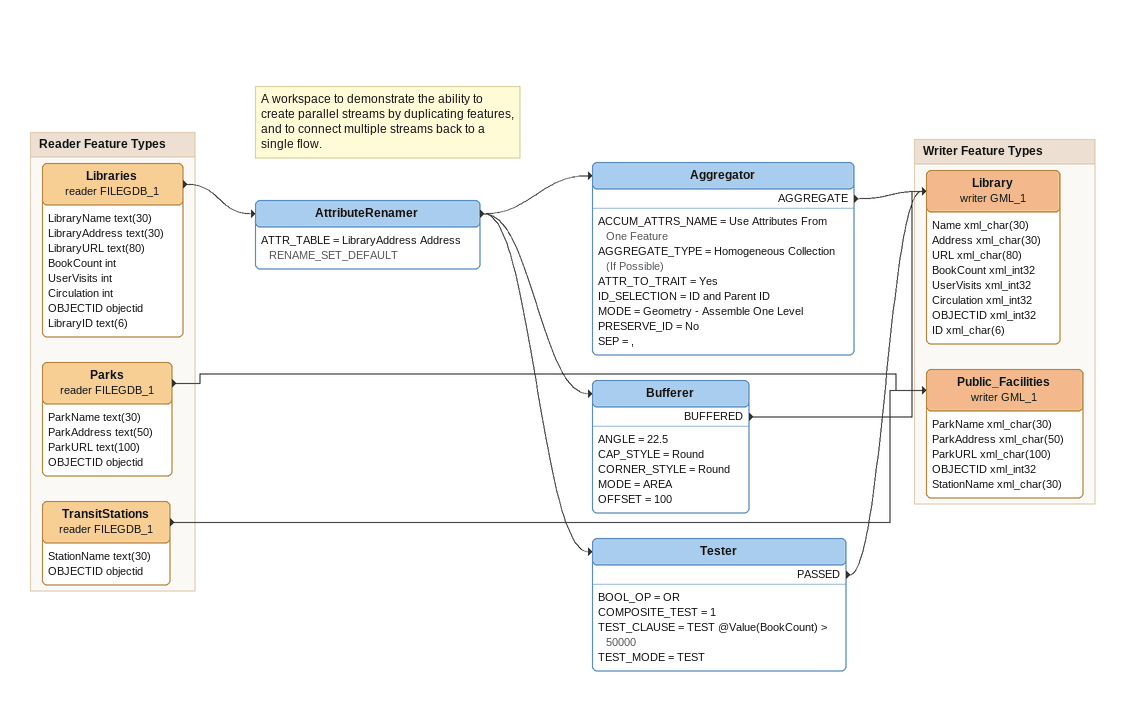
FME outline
Note: A workspace to demonstrate the ability to create parallel streams by duplicating features, and to connect multiple streams back to a single flow.
AttributeRenamer
    ATTR_TABLE = LibraryAddress Address RENAME_SET_DEFAULT
    -> Bufferer
    -> Aggregator
    -> Tester
Aggregator
    ACCUM_ATTRS_NAME = Use Attributes From One Feature
    AGGREGATE_TYPE = Homogeneous Collection (If Possible)
    ATTR_TO_TRAIT = Yes
    ID_SELECTION = ID and Parent ID
    MODE = Geometry - Assemble One Level
    PRESERVE_ID = No
    SEP = ,
    AGGREGATE -> Library (writer GML_1)
Bufferer
    ANGLE = 22.5
    CAP_STYLE = Round
    CORNER_STYLE = Round
    MODE = AREA
    OFFSET = 100
    BUFFERED -> Library (writer GML_1)
Tester
    BOOL_OP = OR
    COMPOSITE_TEST = 1
    TEST_CLAUSE = TEST @Value(BookCount) > 50000
    TEST_MODE = TEST
    PASSED -> Library (writer GML_1)

Bookmark: Reader Feature Types
Libraries (reader FILEGDB_1)
    attributes: LibraryName text(30), LibraryAddress text(30), LibraryURL text(80), BookCount int, UserVisits int, Circulation int, OBJECTID objectid, LibraryID text(6)
    -> AttributeRenamer
Parks (reader FILEGDB_1)
    attributes: ParkName text(30), ParkAddress text(50), ParkURL text(100), OBJECTID objectid
    -> Public_Facilities (writer GML_1)
TransitStations (reader FILEGDB_1)
    attributes: StationName text(30), OBJECTID objectid
    -> Public_Facilities (writer GML_1)

Bookmark: Writer Feature Types
Library (writer GML_1)
    attributes: Name xml_char(30), Address xml_char(30), URL xml_char(80), BookCount xml_int32, UserVisits xml_int32, Circulation xml_int32, OBJECTID xml_int32, ID xml_char(6)
Public_Facilities (writer GML_1)
    attributes: ParkName xml_char(30), ParkAddress xml_char(50), ParkURL xml_char(100), OBJECTID xml_int32, StationName xml_char(30)
